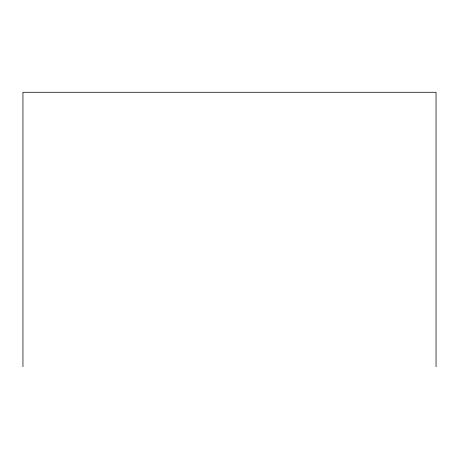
<?xml version="1.0" encoding="UTF-8"?>
<svg xmlns="http://www.w3.org/2000/svg" width="459" height="459" viewBox="0 0 459 459"><rect width="100%" height="100%" fill="white"/><g stroke="black" fill="none" stroke-linecap="round" stroke-linejoin="round"><path stroke-width="0.69" d="M436.05 366.724L436.05 92.276L22.95 92.276L22.95 366.724"/></g></svg>
